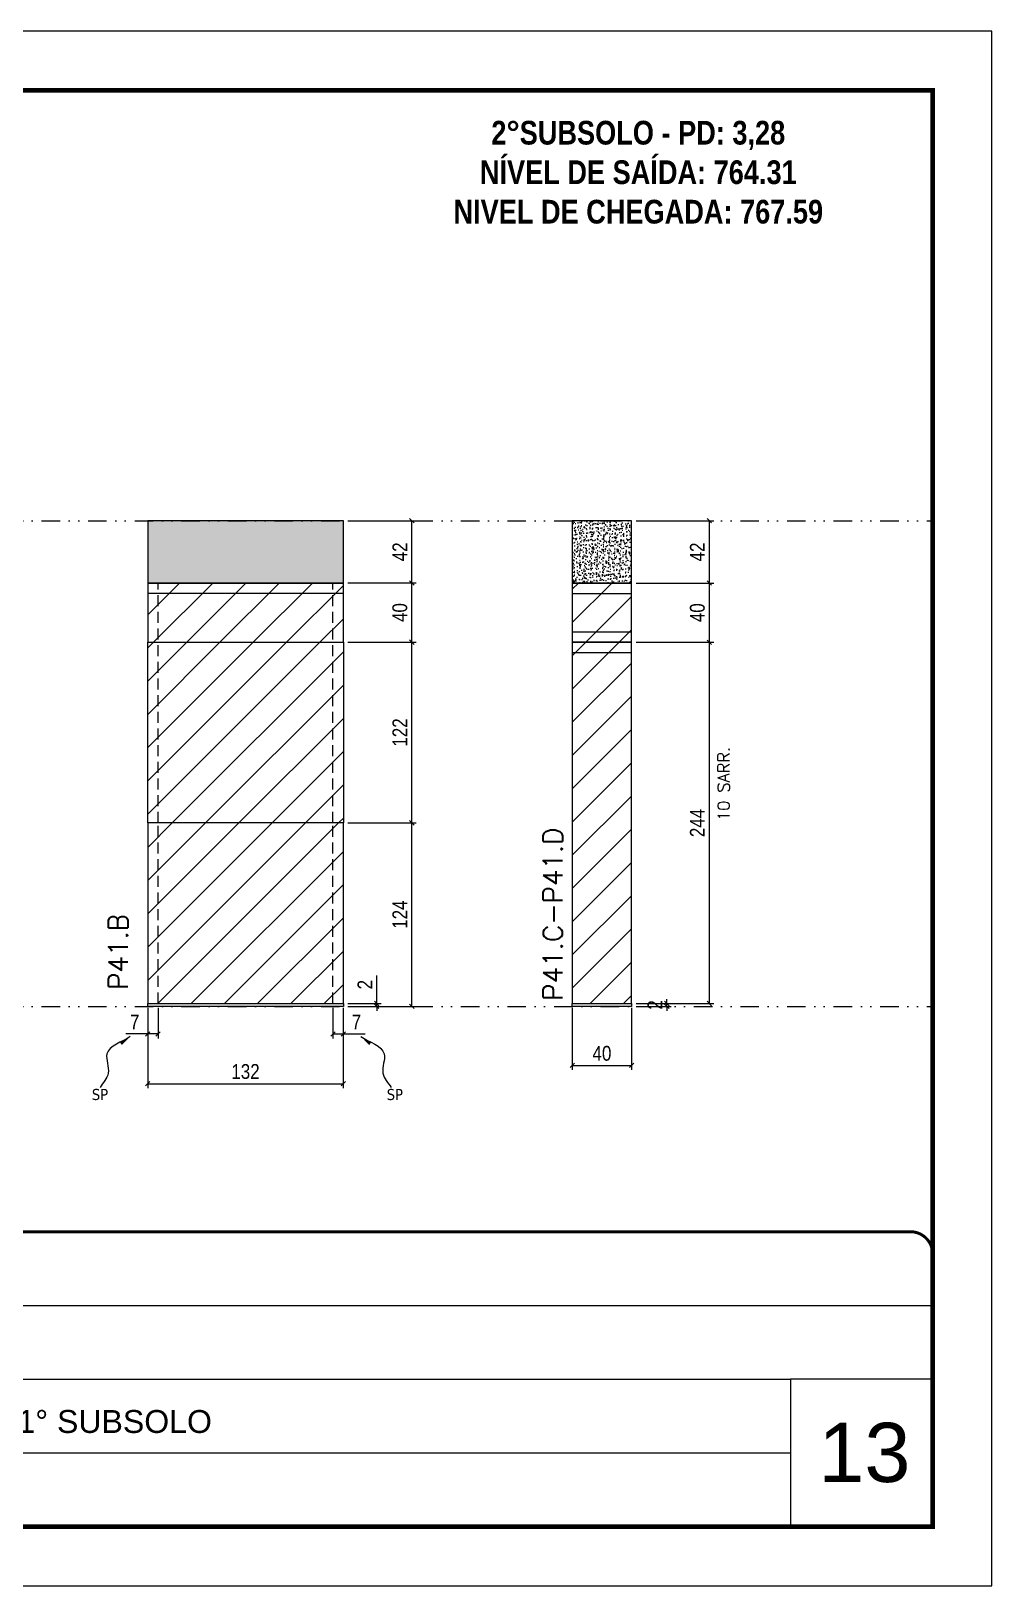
# Model space of a CAD drawing. Extents: x 1945 to 10875, y -3405 to 3369.
# Drawn here: x 2782 to 3430, y -2256 to -1206 of the extents above; entities that cross this region are included whole.
import ezdxf

# ---------------------------------------------------------------- set-up
doc = ezdxf.new("R2010")
doc.units = 0
for name, pattern in [('CONTINUO', [0]), ('DASHED', [0.75, 0.5, -0.25]), ('DIVIDE2', [0.625, 0.25, -0.125, 0, -0.125, 0, -0.125]), ('HIDDEN', [0.375, 0.25, -0.125])]:
    doc.linetypes.add(name, pattern=pattern)
for name, color, linetype, lineweight in [('CARIMBO', 255, 'Continuous', 9), ('Folhas', 255, 'Continuous', 9), ('Hachura', 251, 'Continuous', 9), ('SARRAFO DE PRESSAO', 251, 'DASHED', 9), ('Texto Seção', 7, 'Continuous', 15)]:
    doc.layers.add(name, color=color, linetype=linetype, lineweight=lineweight)
for name, color, linetype in [('COTA', 241, 'Continuous'), ('FUNDOS', 1, 'Continuous'), ('NOMENCLATURA', 7, 'Continuous'), ('Nível', 160, 'Continuous'), ('Painéis', 200, 'Continuous'), ('SARR_2.2x7', 40, 'Continuous'), ('Sarrafo de Pressão', 42, 'HIDDEN'), ('texto', 7, 'Continuous')]:
    doc.layers.add(name, color=color, linetype=linetype)
doc.styles.add('ARIAL', font='arial.ttf')
doc.styles.add('COTA TECNICA', font='techl___.ttf', dxfattribs={"height": 10})
doc.styles.add('COTA TECNICA-50', font='techl___.ttf', dxfattribs={"height": 10})
doc.styles.add('REGUA-120', font='ROMANS.shx', dxfattribs={"height": 15})
doc.styles.add('ROMANC', font='techb___.ttf', dxfattribs={"height": 2.5})
doc.styles.add('ROMANS', font='romans.shx')
doc.styles.get("Standard").update_dxf_attribs({"font": 'arial.ttf'})
doc.dimstyles.new('COTA PAINEL-50', dxfattribs={"dimtxt": 10, "dimasz": 3, "dimexe": 3, "dimexo": 3, "dimgap": 3, "dimtad": 1, "dimdec": 1, "dimzin": 12, "dimdsep": 46, "dimtxsty": 'COTA TECNICA-50', "dimblk1": 'OBLIQUE', "dimblk2": 'OBLIQUE', "dimsah": 1, "dimcen": 0.9, "dimclrd": 4, "dimclre": 4, "dimclrt": 240, "dimadec": 1, "dimazin": 3, "dimtfac": 1, "dimtdec": 1, "dimtmove": 0, "dimatfit": 3, "dimfxl": 1, "dimtolj": 1, "dimtzin": 12, "dimarcsym": 0})
doc.dimstyles.new('PAINEL', dxfattribs={"dimtxt": 10, "dimasz": 3, "dimexe": 3, "dimexo": 3, "dimgap": 3, "dimtad": 1, "dimdec": 1, "dimzin": 12, "dimdsep": 46, "dimtxsty": 'COTA TECNICA', "dimblk1": 'OBLIQUE', "dimblk2": 'OBLIQUE', "dimsah": 1, "dimcen": 0.9, "dimclrd": 4, "dimclre": 4, "dimclrt": 240, "dimadec": 1, "dimazin": 3, "dimtfac": 1, "dimtdec": 1, "dimtmove": 0, "dimatfit": 3, "dimfxl": 1, "dimtolj": 1, "dimtzin": 12, "dimarcsym": 0})
doc.dimstyles.get("Standard").update_dxf_attribs({"dimtxt": 0.18, "dimasz": 0.18, "dimexe": 0.18, "dimexo": 0.0625, "dimgap": 0.09, "dimtad": 0, "dimtih": 1, "dimtoh": 1, "dimdec": 4, "dimzin": 0, "dimdsep": 46, "dimtxsty": 'Standard', "dimcen": 0.09, "dimadec": 0, "dimazin": 0, "dimtfac": 1, "dimtdec": 4, "dimtofl": 0, "dimtmove": 0, "dimatfit": 3, "dimfxl": 1, "dimtolj": 1, "dimtzin": 0, "dimarcsym": 0})
pattern_1 = [(45, (-127075.793, -33000.405), (-11.2253202, 11.2253202), [])]

# ---------------------------------------------------------------- blocks, each defined once
blk = doc.blocks.new('9999999999')
at = {"color": 30, "linetype": 'CONTINUO'}
for p, q in [((98564.6, 34379.6), (99584, 34379.6)), ((98564.6, 34329.8), (99488, 34329.8)), ((99584, 34329.8), (99488, 34329.8)), ((99488, 34329.8), (99488, 34230.2)), ((98564.6, 34280), (99488, 34280))]:
    blk.add_line(p, q, dxfattribs=at)
at = {"color": 30, "linetype": 'CONTINUO', "const_width": 2}
blk.add_lwpolyline([(99584, 34230.2), (99584, 34414.4, 0.414214), (99569, 34429.4), (98229, 34429.4, 0.414214), (98214, 34414.4), (98214, 34245.2, 0.414214), (98229, 34230.2), (99584, 34230.2)], format="xyb", dxfattribs=at)
at = {"layer": 'Folhas'}
blk.add_lwpolyline([(98139, 34190.2), (99624, 34190.2), (99624, 35240.2), (98139, 35240.2)], close=True, dxfattribs=at)
at = {"layer": 'Folhas', "color": 30, "const_width": 3}
blk.add_lwpolyline([(98214, 34230.2), (99584, 34230.2), (99584, 35200.2), (98214, 35200.2)], close=True, dxfattribs=at)
at = {"color": 7, "linetype": 'Continuous', "ltscale": 5, "style": 'ARIAL'}
blk.add_text('TRECHO II - 1° SUBSOLO', height=15.483, dxfattribs=at).set_placement((98837.7, 34293.5))
blk = doc.blocks.new('_Oblique')
at = {"color": 0, "linetype": 'ByBlock', "lineweight": -2}
blk.add_line((-0.5, -0.5), (0.5, 0.5), dxfattribs=at)
blk = doc.blocks.new('*D327')
at = {"layer": 'COTA', "color": 4, "lineweight": -2, "transparency": 16777216}
for p, q in [((3190, -1618.7), (3242.5, -1618.7)), ((3239.5, -1862.6), (3239.5, -1618.7)), ((3190, -1862.6), (3242.5, -1862.6))]:
    blk.add_line(p, q, dxfattribs=at)
at = {"layer": 'Defpoints', "color": 0, "transparency": 16777216}
for p in [(3187, -1618.7), (3239.5, -1618.7), (3187, -1862.6)]:
    blk.add_point(p, dxfattribs=at)
at = {"layer": 'COTA', "color": 4, "lineweight": -2, "transparency": 16777216, "xscale": 3, "yscale": 3, "zscale": 3}
for p, rotation in [((3239.5, -1618.7), 90), ((3239.5, -1862.6), 270)]:
    blk.add_blockref('_Oblique', p, dxfattribs=dict(at, rotation=rotation))
at = {"layer": 'COTA', "color": 240, "transparency": 16777216, "insert": (3231.4, -1740.7), "char_height": 10, "attachment_point": 5, "rotation": 90, "style": 'COTA TECNICA'}
blk.add_mtext('\\A1;244', dxfattribs=at)
blk = doc.blocks.new('*D328')
at = {"layer": 'COTA', "color": 4, "lineweight": -2, "transparency": 16777216}
for p, q in [((3190, -1536.6), (3242.5, -1536.6)), ((3239.5, -1578.7), (3239.5, -1536.6)), ((3190, -1578.7), (3242.5, -1578.7))]:
    blk.add_line(p, q, dxfattribs=at)
at = {"layer": 'Defpoints', "color": 0, "transparency": 16777216}
for p in [(3187, -1536.6), (3239.5, -1536.6), (3187, -1578.7)]:
    blk.add_point(p, dxfattribs=at)
at = {"layer": 'COTA', "color": 4, "lineweight": -2, "transparency": 16777216, "xscale": 3, "yscale": 3, "zscale": 3}
for p, rotation in [((3239.5, -1536.6), 90), ((3239.5, -1578.7), 270)]:
    blk.add_blockref('_Oblique', p, dxfattribs=dict(at, rotation=rotation))
at = {"layer": 'COTA', "color": 240, "transparency": 16777216, "insert": (3231.4, -1557.7), "char_height": 10, "attachment_point": 5, "rotation": 90, "style": 'COTA TECNICA'}
blk.add_mtext('\\A1;42', dxfattribs=at)
blk = doc.blocks.new('*D329')
at = {"layer": 'COTA', "color": 4, "lineweight": -2, "transparency": 16777216}
for p, q in [((3147, -1865.6), (3147, -1907.4)), ((3187, -1865.6), (3187, -1907.4)), ((3147, -1904.4), (3187, -1904.4))]:
    blk.add_line(p, q, dxfattribs=at)
at = {"layer": 'Defpoints', "color": 0, "transparency": 16777216}
for p in [(3147, -1862.6), (3187, -1862.6), (3187, -1904.4)]:
    blk.add_point(p, dxfattribs=at)
at = {"layer": 'COTA', "color": 4, "lineweight": -2, "transparency": 16777216, "xscale": 3, "yscale": 3, "zscale": 3, "rotation": 180}
blk.add_blockref('_Oblique', (3147, -1904.4), dxfattribs=at)
at = {"layer": 'COTA', "color": 4, "lineweight": -2, "transparency": 16777216, "xscale": 3, "yscale": 3, "zscale": 3}
blk.add_blockref('_Oblique', (3187, -1904.4), dxfattribs=at)
at = {"layer": 'COTA', "color": 240, "transparency": 16777216, "insert": (3167, -1896.3), "char_height": 10, "attachment_point": 5, "style": 'COTA TECNICA'}
blk.add_mtext('\\A1;40', dxfattribs=at)
blk = doc.blocks.new('*D444')
at = {"layer": 'COTA', "color": 4, "linetype": 'ByBlock', "lineweight": -2, "transparency": 16777216}
for p, q in [((3190, -1578.7), (3242.5, -1578.7)), ((3239.5, -1618.7), (3239.5, -1578.7)), ((3190, -1618.7), (3242.5, -1618.7))]:
    blk.add_line(p, q, dxfattribs=at)
at = {"layer": 'Defpoints', "color": 0, "linetype": 'ByBlock', "transparency": 16777216}
for p in [(3187, -1578.7), (3239.5, -1578.7), (3187, -1618.7)]:
    blk.add_point(p, dxfattribs=at)
at = {"layer": 'COTA', "color": 4, "linetype": 'ByBlock', "lineweight": -2, "transparency": 16777216, "xscale": 3, "yscale": 3, "zscale": 3}
for p, rotation in [((3239.5, -1578.7), 90), ((3239.5, -1618.7), 270)]:
    blk.add_blockref('_Oblique', p, dxfattribs=dict(at, rotation=rotation))
at = {"layer": 'COTA', "color": 240, "linetype": 'ByBlock', "transparency": 16777216, "insert": (3231.4, -1598.7), "char_height": 10, "attachment_point": 5, "rotation": 90, "style": 'COTA TECNICA'}
blk.add_mtext('\\A1;40', dxfattribs=at)
blk = doc.blocks.new('*D330')
at = {"layer": 'COTA', "color": 4, "lineweight": -2, "transparency": 16777216}
for p, q in [((3190, -1862.6), (3213.8, -1862.6)), ((3190, -1864.6), (3213.8, -1864.6)), ((3210.8, -1862.6), (3210.8, -1859.6)), ((3210.8, -1864.6), (3210.8, -1862.6)), ((3210.8, -1864.6), (3210.8, -1867.6))]:
    blk.add_line(p, q, dxfattribs=at)
at = {"layer": 'Defpoints', "color": 0, "transparency": 16777216}
for p in [(3187, -1862.6), (3187, -1864.6), (3210.8, -1862.6)]:
    blk.add_point(p, dxfattribs=at)
at = {"layer": 'COTA', "color": 4, "lineweight": -2, "transparency": 16777216, "xscale": 3, "yscale": 3, "zscale": 3}
for p, rotation in [((3210.8, -1862.6), 270), ((3210.8, -1864.6), 90)]:
    blk.add_blockref('_Oblique', p, dxfattribs=dict(at, rotation=rotation))
at = {"layer": 'COTA', "color": 240, "transparency": 16777216, "insert": (3202.8, -1863.6), "char_height": 10, "attachment_point": 5, "rotation": 90, "style": 'COTA TECNICA-50'}
blk.add_mtext('\\A1;2', dxfattribs=at)
blk = doc.blocks.new('*D159')
at = {"layer": 'COTA', "color": 4, "lineweight": -2, "transparency": 16777216}
for p, q in [((2860.4, -1865.6), (2860.4, -1919.8)), ((2992.4, -1865.6), (2992.4, -1919.8)), ((2860.4, -1916.8), (2992.4, -1916.8))]:
    blk.add_line(p, q, dxfattribs=at)
at = {"layer": 'Defpoints', "color": 0, "transparency": 16777216}
for p in [(2860.4, -1862.6), (2992.4, -1862.6), (2992.4, -1916.8)]:
    blk.add_point(p, dxfattribs=at)
at = {"layer": 'COTA', "color": 4, "lineweight": -2, "transparency": 16777216, "xscale": 3, "yscale": 3, "zscale": 3, "rotation": 180}
blk.add_blockref('_Oblique', (2860.4, -1916.8), dxfattribs=at)
at = {"layer": 'COTA', "color": 4, "lineweight": -2, "transparency": 16777216, "xscale": 3, "yscale": 3, "zscale": 3}
blk.add_blockref('_Oblique', (2992.4, -1916.8), dxfattribs=at)
at = {"layer": 'COTA', "color": 240, "transparency": 16777216, "insert": (2926.4, -1908.6), "char_height": 10, "attachment_point": 5, "style": 'COTA TECNICA'}
blk.add_mtext('\\A1;132', dxfattribs=at)
blk = doc.blocks.new('*D160')
at = {"layer": 'COTA', "color": 4, "lineweight": -2, "transparency": 16777216}
for p, q in [((2995.4, -1536.6), (3041.7, -1536.6)), ((3038.7, -1578.6), (3038.7, -1536.6)), ((2995.4, -1578.6), (3041.7, -1578.6))]:
    blk.add_line(p, q, dxfattribs=at)
at = {"layer": 'Defpoints', "color": 0, "transparency": 16777216}
for p in [(2992.4, -1536.6), (3038.7, -1536.6), (2992.4, -1578.6)]:
    blk.add_point(p, dxfattribs=at)
at = {"layer": 'COTA', "color": 4, "lineweight": -2, "transparency": 16777216, "xscale": 3, "yscale": 3, "zscale": 3}
for p, rotation in [((3038.7, -1536.6), 90), ((3038.7, -1578.6), 270)]:
    blk.add_blockref('_Oblique', p, dxfattribs=dict(at, rotation=rotation))
at = {"layer": 'COTA', "color": 240, "transparency": 16777216, "insert": (3030.6, -1557.6), "char_height": 10, "attachment_point": 5, "rotation": 90, "style": 'COTA TECNICA'}
blk.add_mtext('\\A1;42', dxfattribs=at)
blk = doc.blocks.new('*D161')
at = {"layer": 'COTA', "color": 4, "lineweight": -2, "transparency": 16777216}
for p, q in [((2995.4, -1740.6), (3041.7, -1740.6)), ((3038.7, -1864.6), (3038.7, -1740.6)), ((2995.4, -1864.6), (3041.7, -1864.6))]:
    blk.add_line(p, q, dxfattribs=at)
at = {"layer": 'Defpoints', "color": 0, "transparency": 16777216}
for p in [(2992.4, -1740.6), (3038.7, -1740.6), (2992.4, -1864.6)]:
    blk.add_point(p, dxfattribs=at)
at = {"layer": 'COTA', "color": 4, "lineweight": -2, "transparency": 16777216, "xscale": 3, "yscale": 3, "zscale": 3}
for p, rotation in [((3038.7, -1740.6), 90), ((3038.7, -1864.6), 270)]:
    blk.add_blockref('_Oblique', p, dxfattribs=dict(at, rotation=rotation))
at = {"layer": 'COTA', "color": 240, "transparency": 16777216, "insert": (3030.6, -1802.6), "char_height": 10, "attachment_point": 5, "rotation": 90, "style": 'COTA TECNICA-50'}
blk.add_mtext('\\A1;124', dxfattribs=at)
blk = doc.blocks.new('*D162')
at = {"layer": 'COTA', "color": 4, "lineweight": -2, "transparency": 16777216}
for p, q in [((3015, -1862.6), (3015, -1843.8)), ((2995.4, -1862.6), (3018, -1862.6)), ((2995.4, -1864.6), (3018, -1864.6)), ((3015, -1864.6), (3015, -1862.6)), ((3015, -1864.6), (3015, -1867.6))]:
    blk.add_line(p, q, dxfattribs=at)
at = {"layer": 'Defpoints', "color": 0, "transparency": 16777216}
for p in [(2992.4, -1862.6), (2992.4, -1864.6), (3015, -1864.6)]:
    blk.add_point(p, dxfattribs=at)
at = {"layer": 'COTA', "color": 4, "lineweight": -2, "transparency": 16777216, "xscale": 3, "yscale": 3, "zscale": 3}
for p, rotation in [((3015, -1862.6), 270), ((3015, -1864.6), 90)]:
    blk.add_blockref('_Oblique', p, dxfattribs=dict(at, rotation=rotation))
at = {"layer": 'COTA', "color": 240, "transparency": 16777216, "insert": (3007, -1849.9), "char_height": 10, "attachment_point": 5, "rotation": 90, "style": 'COTA TECNICA-50'}
blk.add_mtext('\\A1;2', dxfattribs=at)
blk = doc.blocks.new('*D163')
at = {"layer": 'COTA', "color": 4, "linetype": 'ByBlock', "lineweight": -2, "transparency": 16777216}
for p, q in [((2995.4, -1618.6), (3041.7, -1618.6)), ((3038.7, -1740.6), (3038.7, -1618.6)), ((2995.4, -1740.6), (3041.7, -1740.6))]:
    blk.add_line(p, q, dxfattribs=at)
at = {"layer": 'Defpoints', "color": 0, "linetype": 'ByBlock', "transparency": 16777216}
for p in [(2992.4, -1618.6), (3038.7, -1618.6), (2992.4, -1740.6)]:
    blk.add_point(p, dxfattribs=at)
at = {"layer": 'COTA', "color": 4, "linetype": 'ByBlock', "lineweight": -2, "transparency": 16777216, "xscale": 3, "yscale": 3, "zscale": 3}
for p, rotation in [((3038.7, -1618.6), 90), ((3038.7, -1740.6), 270)]:
    blk.add_blockref('_Oblique', p, dxfattribs=dict(at, rotation=rotation))
at = {"layer": 'COTA', "color": 240, "linetype": 'ByBlock', "transparency": 16777216, "insert": (3030.6, -1679.6), "char_height": 10, "attachment_point": 5, "rotation": 90, "style": 'COTA TECNICA'}
blk.add_mtext('\\A1;122', dxfattribs=at)
blk = doc.blocks.new('*D164')
at = {"layer": 'COTA', "color": 4, "lineweight": -2, "transparency": 16777216}
for p, q in [((2860.4, -1867.6), (2860.4, -1886.2)), ((2867.4, -1865.6), (2867.4, -1886.2)), ((2860.4, -1883.2), (2845.7, -1883.2)), ((2867.4, -1883.2), (2860.4, -1883.2))]:
    blk.add_line(p, q, dxfattribs=at)
at = {"layer": 'Defpoints', "color": 0, "transparency": 16777216}
for p in [(2860.4, -1864.6), (2867.4, -1862.6), (2860.4, -1883.2)]:
    blk.add_point(p, dxfattribs=at)
at = {"layer": 'COTA', "color": 4, "lineweight": -2, "transparency": 16777216, "xscale": 3, "yscale": 3, "zscale": 3, "rotation": 180}
blk.add_blockref('_Oblique', (2860.4, -1883.2), dxfattribs=at)
at = {"layer": 'COTA', "color": 4, "lineweight": -2, "transparency": 16777216, "xscale": 3, "yscale": 3, "zscale": 3}
blk.add_blockref('_Oblique', (2867.4, -1883.2), dxfattribs=at)
at = {"layer": 'COTA', "color": 240, "transparency": 16777216, "insert": (2851.6, -1875.1), "char_height": 10, "attachment_point": 5, "style": 'COTA TECNICA-50'}
blk.add_mtext('\\A1;7', dxfattribs=at)
blk = doc.blocks.new('*D165')
at = {"layer": 'COTA', "color": 4, "lineweight": -2, "transparency": 16777216}
for p, q in [((2985.4, -1865.6), (2985.4, -1886.2)), ((2992.4, -1867.6), (2992.4, -1886.2)), ((2985.4, -1883.2), (2992.4, -1883.2)), ((2992.4, -1883.2), (3007.2, -1883.2))]:
    blk.add_line(p, q, dxfattribs=at)
at = {"layer": 'Defpoints', "color": 0, "transparency": 16777216}
for p in [(2985.4, -1862.6), (2992.4, -1864.6), (2992.4, -1883.2)]:
    blk.add_point(p, dxfattribs=at)
at = {"layer": 'COTA', "color": 4, "lineweight": -2, "transparency": 16777216, "xscale": 3, "yscale": 3, "zscale": 3, "rotation": 180}
blk.add_blockref('_Oblique', (2985.4, -1883.2), dxfattribs=at)
at = {"layer": 'COTA', "color": 4, "lineweight": -2, "transparency": 16777216, "xscale": 3, "yscale": 3, "zscale": 3}
blk.add_blockref('_Oblique', (2992.4, -1883.2), dxfattribs=at)
at = {"layer": 'COTA', "color": 240, "transparency": 16777216, "insert": (3001.3, -1875.1), "char_height": 10, "attachment_point": 5, "style": 'COTA TECNICA-50'}
blk.add_mtext('\\A1;7', dxfattribs=at)
blk = doc.blocks.new('*D401')
at = {"layer": 'Defpoints', "color": 0, "linetype": 'ByBlock', "transparency": 16777216}
for p in [(2992.4, -1578.6), (3038.7, -1578.6), (2992.4, -1618.6)]:
    blk.add_point(p, dxfattribs=at)
at = {"layer": 'FUNDOS', "color": 4, "linetype": 'ByBlock', "lineweight": -2, "transparency": 16777216}
for p, q in [((2995.4, -1578.6), (3041.7, -1578.6)), ((3038.7, -1618.6), (3038.7, -1578.6)), ((2995.4, -1618.6), (3041.7, -1618.6))]:
    blk.add_line(p, q, dxfattribs=at)
at = {"layer": 'FUNDOS', "color": 4, "linetype": 'ByBlock', "lineweight": -2, "transparency": 16777216, "xscale": 3, "yscale": 3, "zscale": 3}
for p, rotation in [((3038.7, -1578.6), 90), ((3038.7, -1618.6), 270)]:
    blk.add_blockref('_Oblique', p, dxfattribs=dict(at, rotation=rotation))
at = {"layer": 'FUNDOS', "color": 240, "linetype": 'ByBlock', "transparency": 16777216, "insert": (3030.6, -1598.6), "char_height": 10, "attachment_point": 5, "rotation": 90, "style": 'COTA TECNICA'}
blk.add_mtext('\\A1;40', dxfattribs=at)

msp = doc.modelspace()

# ---------------------------------------------------------------- hatches: boundary and pattern name
at = {"layer": 'COTA', "linetype": 'ByBlock'}
h = msp.add_hatch(dxfattribs=at)
h.set_pattern_fill('AR-CONC', color=256, scale=0.03)
h.set_pattern_definition([(50, (-128242.6453, -28425.905), (5.46554007, -0.47817257), [0.5715, -6.2865]), (355, (-128242.645, -28425.905), (-1.05730264, 5.73170536), [0.4572, -5.02921753]), (100.4514447, (-128242.19, -28425.945), (4.40823741, 5.25353256), [0.48570026, -5.34270734]), (46.1842, (-128242.645, -28424.381), (8.13237123, -1.26126984), [0.85725, -9.42975]), (96.6355576, (-128241.9676, -28424.486), (7.122124, 7.42278374), [0.7285507, -8.01406824]), (351.184151, (-128242.645, -28424.381), (7.122124, 7.42278374), [0.685799, -7.54379196]), (21, (-128241.8833, -28424.762), (4.54843174, -3.06795595), [0.5715, -6.2865]), (326, (-128241.883, -28424.762), (1.85406085, 5.52563898), [0.4572, -5.0292]), (71.451445, (-128241.504, -28425.0176), (6.40249258, 2.45768307), [0.48570026, -5.34269813]), (37.5, (-128242.6453, -28425.905), (0.092658098, 2.536651166), [0, -4.96824, 0, -5.1054, 0, -5.04825]), (7.5, (-128242.6453, -28425.905), (2.004589875, 3.005417245), [0, -2.91084, 0, -4.85394, 0, -1.92405]), (327.5, (-128244.3445, -28425.905), (4.067717855, -0.17186232), [0, -1.905, 0, -5.9436, 0, -7.8867]), (317.5, (-128245.1065, -28425.905), (4.44387544, 0.76279473), [0, -2.4765, 0, -3.94716, 0, -5.6007])])
h.paths.add_polyline_path([(2860.44, -1578.64), (2992.44, -1578.64), (2992.44, -1536.64), (2860.44, -1536.64)])
h = msp.add_hatch(dxfattribs=at)
h.set_pattern_fill('AR-CONC', color=256, scale=0.03)
h.set_pattern_definition([(50, (-128467.042, -28391.905), (5.46554007, -0.47817257), [0.5715, -6.2865]), (355, (-128467.042, -28391.905), (-1.05730264, 5.73170536), [0.4572, -5.02921753]), (100.4514447, (-128466.5865, -28391.945), (4.40823741, 5.25353256), [0.48570026, -5.34270734]), (46.1842, (-128467.042, -28390.381), (8.13237123, -1.26126984), [0.85725, -9.42975]), (96.6355576, (-128466.364, -28390.486), (7.122124, 7.42278374), [0.7285507, -8.01406824]), (351.184151, (-128467.042, -28390.381), (7.122124, 7.42278374), [0.685799, -7.54379196]), (21, (-128466.28, -28390.762), (4.54843174, -3.06795595), [0.5715, -6.2865]), (326, (-128466.28, -28390.762), (1.85406085, 5.52563898), [0.4572, -5.0292]), (71.451445, (-128465.901, -28391.0176), (6.40249258, 2.45768307), [0.48570026, -5.34269813]), (37.5, (-128467.042, -28391.905), (0.092658098, 2.536651166), [0, -4.96824, 0, -5.1054, 0, -5.04825]), (7.5, (-128467.042, -28391.905), (2.004589875, 3.005417245), [0, -2.91084, 0, -4.85394, 0, -1.92405]), (327.5, (-128468.7412, -28391.905), (4.067717855, -0.17186232), [0, -1.905, 0, -5.9436, 0, -7.8867]), (317.5, (-128469.5032, -28391.905), (4.44387544, 0.76279473), [0, -2.4765, 0, -3.94716, 0, -5.6007])])
h.paths.add_polyline_path([(3146.99, -1578.64), (3186.99, -1578.64), (3186.99, -1536.64), (3146.99, -1536.64)])
at = {"layer": 'Hachura', "linetype": 'ByBlock'}
h = msp.add_hatch(dxfattribs=at)
h.set_pattern_fill('ANSI31', color=256, scale=5)
h.set_pattern_definition(pattern_1)
h.paths.add_polyline_path([(2992.44, -1578.64), (2860.44, -1578.64), (2860.44, -1618.64), (2992.44, -1618.64)])
h = msp.add_hatch(dxfattribs=at)
h.set_pattern_fill('ANSI31', color=256, scale=5)
h.set_pattern_definition(pattern_1)
h.paths.add_polyline_path([(3186.99, -1578.66), (3146.99, -1578.66), (3146.99, -1618.66), (3186.99, -1618.66)])
h = msp.add_hatch(dxfattribs=at)
h.set_pattern_fill('ANSI31', color=256, scale=5)
h.set_pattern_definition(pattern_1)
h.paths.add_polyline_path([(2992.44, -1618.64), (2860.44, -1618.64), (2860.44, -1740.64), (2992.44, -1740.64)])
h = msp.add_hatch(dxfattribs=at)
h.set_pattern_fill('ANSI31', color=256, scale=5)
h.set_pattern_definition(pattern_1)
h.paths.add_polyline_path([(3186.99, -1618.66), (3146.99, -1618.66), (3146.99, -1862.64), (3186.99, -1862.64)])
h = msp.add_hatch(dxfattribs=at)
h.set_pattern_fill('ANSI31', color=256, scale=5)
h.set_pattern_definition(pattern_1)
h.paths.add_polyline_path([(2992.44, -1740.64), (2860.44, -1740.64), (2860.44, -1862.64), (2992.44, -1862.64)])

# ---------------------------------------------------------------- linework, layer by layer
at = {"layer": 'COTA', "linetype": 'ByBlock'}
for points in [[(2860.44, -1578.64), (2992.44, -1578.64), (2992.44, -1536.64), (2860.44, -1536.64)], [(3146.99, -1578.66), (3186.99, -1578.66), (3186.99, -1536.64), (3146.99, -1536.64)]]:
    msp.add_lwpolyline(points, close=True, dxfattribs=at)
at = {"layer": 'Nível', "color": 4, "linetype": 'DIVIDE2', "ltscale": 50}
for p, q in [((2379.86, -1536.64), (3390.21, -1536.64)), ((2379.86, -1864.64), (3390.21, -1864.64))]:
    msp.add_line(p, q, dxfattribs=at)
at = {"layer": 'Painéis'}
for p, q in [((3146.99, -1862.64), (3186.99, -1862.64)), ((3146.99, -1864.64), (3146.99, -1862.64)), ((3186.99, -1864.64), (3146.99, -1864.64)), ((3186.99, -1862.64), (3186.99, -1864.64))]:
    msp.add_line(p, q, dxfattribs=at)
for points in [[(2860.44, -1618.64), (2992.44, -1618.64), (2992.44, -1578.64), (2860.44, -1578.64)], [(3146.99, -1618.66), (3186.99, -1618.66), (3186.99, -1578.66), (3146.99, -1578.66)], [(2992.44, -1740.64), (2860.44, -1740.64), (2860.44, -1618.64), (2992.44, -1618.64)], [(3146.99, -1862.64), (3186.99, -1862.64), (3186.99, -1618.66), (3146.99, -1618.66)], [(2860.44, -1862.64), (2992.44, -1862.64), (2992.44, -1740.64), (2860.44, -1740.64)], [(2860.44, -1862.64), (2992.44, -1862.64), (2992.44, -1864.64), (2860.44, -1864.64)]]:
    msp.add_lwpolyline(points, close=True, dxfattribs=at)
at = {"layer": 'SARR_2.2x7'}
for p, q in [((2992.44, -1585.64), (2860.44, -1585.64)), ((3146.99, -1585.66), (3186.99, -1585.66)), ((3146.99, -1611.66), (3186.99, -1611.66)), ((3146.99, -1625.66), (3186.99, -1625.66))]:
    msp.add_line(p, q, dxfattribs=at)
at = {"layer": 'Sarrafo de Pressão', "ltscale": 30}
for p, q in [((2867.44, -1740.64), (2867.44, -1578.64)), ((2985.44, -1740.64), (2985.44, -1578.64)), ((2867.44, -1862.64), (2867.44, -1740.64)), ((2985.44, -1862.64), (2985.44, -1740.64))]:
    msp.add_line(p, q, dxfattribs=at)

# ---------------------------------------------------------------- block references
at = {"layer": 'SARRAFO DE PRESSAO', "color": 6, "linetype": 'ByBlock'}
msp.add_blockref('9999999999', (-96193.77, -36446.13), dxfattribs=at)

# ---------------------------------------------------------------- texts
at = {"layer": 'CARIMBO', "style": 'ARIAL'}
msp.add_text('13', height=40, dxfattribs=at).set_placement((3313.07, -2185.78))
at = {"layer": 'NOMENCLATURA', "color": 2, "insert": (3191.53, -1239.86), "char_height": 16, "attachment_point": 2, "style": 'ROMANC'}
msp.add_mtext_dynamic_manual_height_columns('\\P2°SUBSOLO - PD: 3,28\\PNÍVEL DE SAÍDA: 764.31\\PNIVEL DE CHEGADA: 767.59', width=300.2766, gutter_width=1, heights=[0], dxfattribs=at)
at = {"layer": 'texto', "color": 0, "char_height": 7.5, "attachment_point": 5}
for insert in [(2828.19, -1924.13), (3027.22, -1924.13)]:
    msp.add_mtext('{\\fTahoma|b0|i0|c0|p34;\\C4;SP}', dxfattribs=dict(at, insert=insert))
at = {"layer": 'Texto Seção', "linetype": 'Continuous', "style": 'ROMANS'}
msp.add_text('10 SARR.', height=8, rotation=90, dxfattribs=at).set_placement((3253.16, -1739.36))
at = {"layer": 'Texto Seção', "char_height": 13, "width": 285.3299, "attachment_point": 7, "rotation": 90, "style": 'REGUA-120'}
for s, insert in [('P41.C-P41.D', (3140.34, -1860.72)), ('P41.B', (2846.97, -1853.39))]:
    msp.add_mtext(s, dxfattribs=dict(at, insert=insert))

# ---------------------------------------------------------------- dimensions: what is measured, and where the dimension line sits
at = {"layer": 'COTA'}
for base, p1, p2, picture, middle in [((3038.68, -1536.64), (2992.44, -1578.64), (2992.44, -1536.64), '*D160', (3030.6, -1557.64)), ((3239.47, -1536.64), (3186.99, -1578.66), (3186.99, -1536.64), '*D328', (3231.4, -1557.65)), ((3239.47, -1618.66), (3186.99, -1862.64), (3186.99, -1618.66), '*D327', (3231.4, -1740.65))]:
    dim = msp.add_linear_dim(base=base, p1=p1, p2=p2, angle=90, dimstyle='PAINEL', override={"dimarcsym": 2}, dxfattribs=at)
    dim.commit()
    dim.dimension.update_dxf_attribs({"geometry": picture, "text_midpoint": middle})
at = {"layer": 'COTA', "linetype": 'ByBlock'}
for base, p1, p2, picture, middle in [((3239.47, -1578.66), (3186.99, -1618.66), (3186.99, -1578.66), '*D444', (3231.37, -1598.66)), ((3038.68, -1618.64), (2992.44, -1740.64), (2992.44, -1618.64), '*D163', (3030.62, -1679.64))]:
    dim = msp.add_linear_dim(base=base, p1=p1, p2=p2, angle=90, dimstyle='PAINEL', dxfattribs=at)
    dim.commit()
    dim.dimension.update_dxf_attribs({"geometry": picture, "text_midpoint": middle})
at = {"layer": 'COTA'}
for base, p1, p2, angle, picture, middle in [((3038.68, -1740.64), (2992.44, -1864.64), (2992.44, -1740.64), 90, '*D161', (3030.6, -1802.64)), ((2860.44, -1883.15), (2867.44, -1862.64), (2860.44, -1864.64), 180, '*D164', (2851.57, -1875.08))]:
    dim = msp.add_linear_dim(base=base, p1=p1, p2=p2, angle=angle, dimstyle='COTA PAINEL-50', dxfattribs=at)
    dim.commit()
    dim.dimension.update_dxf_attribs({"geometry": picture, "text_midpoint": middle})
for base, p1, p2, picture, middle in [((3014.96, -1864.64), (2992.44, -1862.64), (2992.44, -1864.64), '*D162', (3014.96, -1849.9)), ((3210.8, -1862.64), (3186.99, -1864.64), (3186.99, -1862.64), '*D330', (3210.8, -1863.64))]:
    dim = msp.add_linear_dim(base=base, p1=p1, p2=p2, angle=90, dimstyle='COTA PAINEL-50', dxfattribs=at)
    dim.commit()
    dim.dimension.update_dxf_attribs({"geometry": picture, "text_midpoint": middle, "dimtype": 160})
for base, p1, p2, picture, middle in [((2992.44, -1916.82), (2860.44, -1862.64), (2992.44, -1862.64), '*D159', (2926.44, -1908.6)), ((3186.99, -1904.37), (3146.99, -1862.64), (3186.99, -1862.64), '*D329', (3166.99, -1896.27))]:
    dim = msp.add_linear_dim(base=base, p1=p1, p2=p2, dimstyle='PAINEL', override={"dimarcsym": 2}, dxfattribs=at)
    dim.commit()
    dim.dimension.update_dxf_attribs({"geometry": picture, "text_midpoint": middle})
dim = msp.add_linear_dim(base=(2992.44, -1883.15), p1=(2985.44, -1862.64), p2=(2992.44, -1864.64), dimstyle='COTA PAINEL-50', dxfattribs=at)
dim.commit()
dim.dimension.update_dxf_attribs({"geometry": '*D165', "text_midpoint": (3001.3, -1875.08)})
at = {"layer": 'FUNDOS', "linetype": 'ByBlock'}
dim = msp.add_linear_dim(base=(3038.68, -1578.64), p1=(2992.44, -1618.64), p2=(2992.44, -1578.64), angle=90, dimstyle='PAINEL', dxfattribs=at)
dim.commit()
dim.dimension.update_dxf_attribs({"geometry": '*D401', "text_midpoint": (3030.58, -1598.64)})

# ---------------------------------------------------------------- leaders
at = {"layer": 'COTA', "path_type": 1}
for points in [[(2848.61, -1884.82), (2832.82, -1896.66), (2833.75, -1909.66), (2828.2, -1919.45)], [(3004.27, -1884.82), (3020.05, -1896.66), (3019.13, -1909.66), (3024.68, -1919.45)]]:
    msp.add_leader(points, dimstyle='Standard', override={"dimasz": 8}, dxfattribs=at)

doc.saveas('drawing.dxf')
